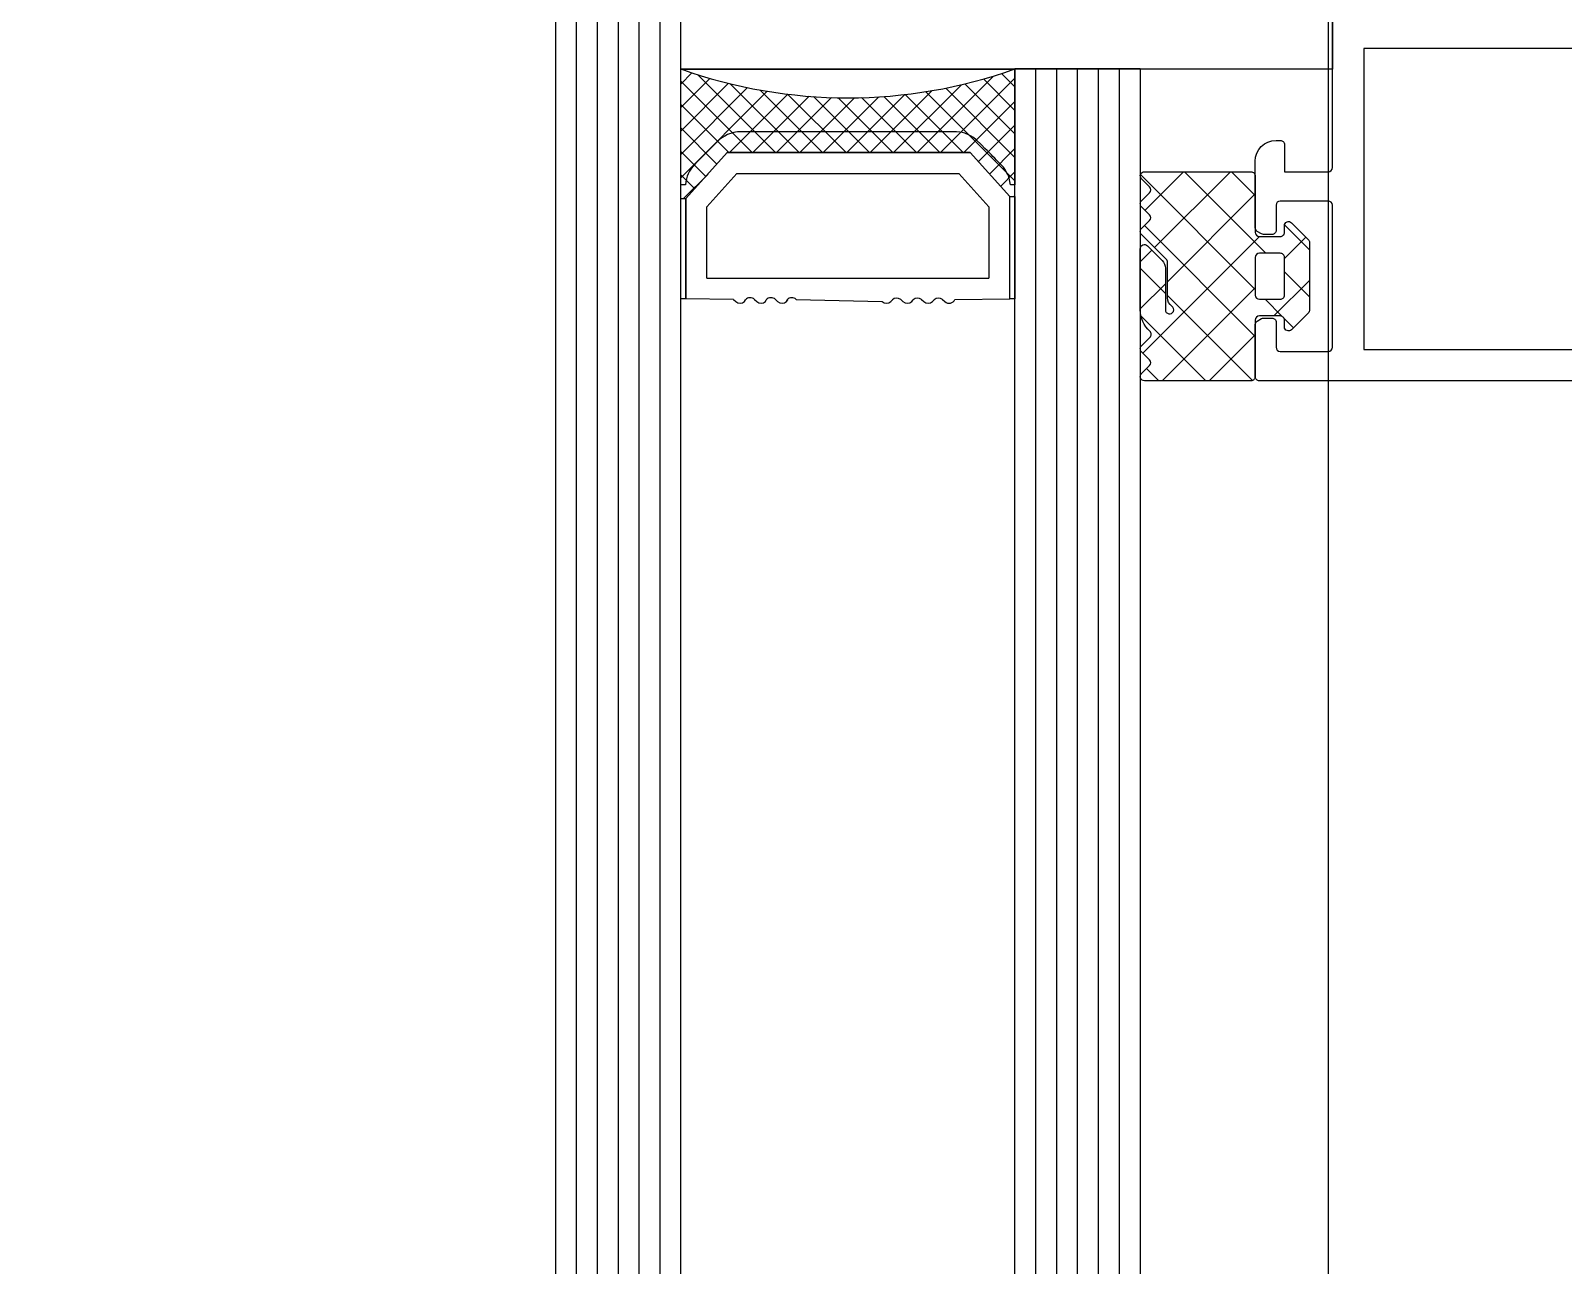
# Model space of a CAD drawing. Header units: inches. Extents: x 21 to 38546, y 13 to 15001.
# Drawn here: x 3020.55 to 3027.88, y 1844.25 to 1850.16 of the extents above; entities that cross this region are included whole.
import ezdxf

# ---------------------------------------------------------------- set-up
doc = ezdxf.new("R2010")
doc.units = ezdxf.units.IN
doc.header["$MEASUREMENT"] = 0
doc.set_wipeout_variables(frame=1)
for name, color, linetype, lineweight in [('Z_MİM_-KM-GLAZ', 8, 'Continuous', 25), ('Z_MİM_-KM-PAINT', 8, 'Continuous', 25), ('Z_MİM_-KM-PATTERN-00', 8, 'Continuous', 25), ('Z_MİM_-KM-PAVEMENT', 8, 'Continuous', 25), ('Z_MİM_-KM-STRS', 8, 'Continuous', 25), ('Z_MİM_-KM-WALL-PLASTER', 8, 'Continuous', 25), ('Z_MİM_Aksesuar', 8, 'Continuous', 25), ('Z_MİM_ALUMINIUM', 8, 'Continuous', 25), ('Z_MİM_fitiller_k', 8, 'Continuous', 25), ('Z_MİM_MYM_CAM', 8, 'Continuous', 25), ('Z_MİM_polistick', 8, 'Continuous', 25), ('Z_MİM_SILIKON-102', 8, 'Continuous', 25)]:
    doc.layers.add(name, color=color, linetype=linetype, lineweight=lineweight)

# ---------------------------------------------------------------- blocks, each defined once
blk = doc.blocks.new('TRETUVAR')
at = {"layer": 'Z_MİM_-KM-PATTERN-00'}
h = blk.add_hatch(dxfattribs=at)
h.set_pattern_fill('AR-B816', color=256, scale=0.3, angle=90)
h.set_pattern_definition([(90, (21322.77130909153, 490.0316560943374), (-60.96, 3.7e-15), []), (180, (21322.77130909153, 490.0316560943374), (-60.96, -60.96), [60.96, -60.96])])
h.paths.add_polyline_path([(22632.77169056126, 2700.032280015586), (19252.77154027122, 2700.032280015586), (19252.77154027122, 2750.032225665604), (19097.77169698004, 2750.032280015583), (19097.77168145146, 2610.032280015588), (22542.77169056112, 2610.032280015588), (22542.77169056112, 2080.129651826152), (22697.77169056127, 2080.129651826152), (22697.77169056127, 1460.129651826151), (22542.77169056112, 1460.129651826151), (22542.77169056112, 980.0316989327548), (21222.77130909154, 980.0316989327546), (21222.77130909154, 590.0316560943356), (20152.77217335889, 590.0316560943356), (20152.77217335889, 980.031698932755), (19012.77152781016, 980.031698932755), (19012.77470603974, 1635.03117946213), (18722.77148703119, 1635.03117946213), (18722.77180417994, 2610.032280015588), (18807.77168921575, 2610.032280015588), (18807.77168921575, 2750.032280015588), (18632.77183330595, 2750.032280015588), (18632.77145790545, 1545.031179462132), (18922.7742659759, 1545.031179462133), (18922.77108774632, 890.0316989327565), (19882.77217335889, 890.0316989327565), (19882.77217335889, 665.0171917296054), (20022.75057058745, 665.0334293441427), (20022.77046885415, 490.0316560943373), (21322.77130909153, 490.0316560943373), (21322.77130909153, 890.0316989327565), (22632.77169056126, 890.0316989327571), (22632.77169056126, 1220.129651826155), (22797.7716905614, 1220.129651826155), (22797.7716905614, 2180.129651826148), (22632.77169056126, 2180.129651826148)])
h.paths.add_polyline_path([(19082.77168921575, 2750.032280015588), (18822.77168921575, 2750.032280015588), (18822.77168921575, 2610.032280015588), (19082.77168921575, 2610.032280015588)], flags=16)
at = {"layer": 'Z_MİM_-KM-PAVEMENT'}
blk.add_lwpolyline([(22542.77169056112, 1460.129651826151), (22542.77169056112, 980.0316989327548), (21222.77130909154, 980.0316989327548), (21222.77130909154, 590.0316560943356), (20152.77217335889, 590.0316560943356), (20152.77217335889, 980.0316989327548), (19012.77152781016, 980.0316989327548), (19012.77470603974, 1635.03117946213), (18722.77148703119, 1635.03117946213), (18722.77180417994, 2610.032280015588), (22542.77169056112, 2610.032280015588), (22542.77169056112, 2080.129651826152), (22697.77169056127, 2080.129651826152), (22697.77169056127, 1460.129651826151)], close=True, dxfattribs=at)
blk = doc.blocks.new('asffgdf')
at = {"layer": 'Z_MİM_Aksesuar'}
h = blk.add_hatch(dxfattribs=at)
h.set_pattern_fill('ANSI37', color=256, scale=0.025, style=0)
h.set_pattern_definition([(44.99999999999999, (-116.1595364762397, 39.75021951863755), (0.0561266007566822, -0.0561266007566822), []), (315, (-116.1595364762397, 39.75021951863755), (-0.0561266007566822, -0.0561266007566822), [])])
edge = h.paths.add_edge_path()
edge.add_line((18216.22627703359, -551.9022897045026), (18216.83682177891, -551.9022897045026))
edge.add_line((18216.83682177891, -551.9022897045026), (18216.83682177891, -551.9272897045039))
edge.add_line((18216.83682177891, -551.9272897045005), (18216.62637774286, -552.1167743656652))
edge.add_line((18216.62637774286, -552.1167743656652), (18216.62637774286, -553.2790343236986))
edge.add_line((18216.62637774286, -553.2790343236768), (18216.84656264994, -553.4772897045034))
edge.add_line((18216.84656264994, -553.4772897044998), (18216.84656264994, -553.5022897045012))
edge.add_line((18216.84656264994, -553.5022897045012), (18216.22627703359, -553.5022897045012))
edge.add_arc((18213.97612494752, -552.7022897045018), 2.388134085523654, 340.4280965621239, 379.5719034378159)
at = {"layer": 'Z_MİM_fitiller_k'}
h = blk.add_hatch(dxfattribs=at)
h.set_pattern_fill('ANSI37', color=256, scale=0.05)
h.set_pattern_definition([(44.99999999999999, (-0.2263964921839943, 290.0073317481715), (-0.1122532015133643, 0.1122532015133643), []), (135, (-0.2263964921839943, 290.0073317481715), (-0.1122532015133643, -0.1122532015133643), [])])
edge = h.paths.add_edge_path()
edge.add_line((18216.7180134885, -551.2822895111415), (18216.7180134885, -550.7722895111319))
edge.add_arc((18216.7380134885, -550.7722895111355), 0.0200000000040745, 89.99999998957799, 179.999999989578, ccw=False)
edge.add_line((18216.73801348851, -550.7522895111351), (18217.0080134885, -550.7522895111351))
edge.add_arc((18217.0080134885, -550.7322895111362), 0.0199999999989586, 269.9999999895779, 359.9999999938119)
edge.add_line((18217.0280134885, -550.7322895111383), (18217.0280134885, -550.63228951114))
edge.add_arc((18217.0080134885, -550.63228951114), 0.0199999999967986, 0, 90.00000001042204)
edge.add_line((18217.0080134885, -550.6122895111432), (18216.97629775975, -550.6122895111432))
edge.add_arc((18216.97629775974, -550.592289511148), 0.019999999995207, 134.9999999894064, 270.00000001042207, ccw=False)
edge.add_line((18216.96215562413, -550.5781473755262), (18217.04215562412, -550.4981473755208))
edge.add_arc((18217.05629775974, -550.5122895111465), 0.0199999999988715, 89.9999999687339, 134.9999999889458, ccw=False)
edge.add_line((18217.05629775975, -550.4922895111478), (18217.37972921726, -550.4922895111478))
edge.add_arc((18217.37972921726, -550.512289511137), 0.0199999999892953, 44.9999999995394, 90.00000002084408, ccw=False)
edge.add_line((18217.39387135288, -550.4981473755208), (18217.47387135287, -550.5781473755262))
edge.add_arc((18217.45972921725, -550.5922895111504), 0.0199999999926816, -89.99999998957787, 45.000000022799384, ccw=False)
edge.add_line((18217.45972921726, -550.6122895111432), (18217.4280134885, -550.6122895111432))
edge.add_arc((18217.4280134885, -550.63228951114), 0.0199999999967986, 90, 180)
edge.add_line((18217.4080134885, -550.63228951114), (18217.4080134885, -550.7322895111383))
edge.add_arc((18217.4280134885, -550.7322895111362), 0.0200000000004366, 180.0000000061881, 270)
edge.add_line((18217.4280134885, -550.7522895111351), (18217.69801348851, -550.7522895111351))
edge.add_arc((18217.6980134885, -550.7722895111283), 0.0199999999931606, -1.0422013474453706e-08, 89.99999998957799, ccw=False)
edge.add_line((18217.7180134885, -550.7722895111319), (18217.7180134885, -551.2822895111415))
edge.add_arc((18217.6980134885, -551.2822895111436), 0.0199999999967986, -135.0000000043757, 6.188088264025282e-09, ccw=False)
edge.add_line((18217.68387135288, -551.2964316467653), (18217.64558708164, -551.2581473755083))
edge.add_arc((18217.63144494601, -551.2722895111348), 0.0200000000020871, 45.00000000552712, 134.9999999944729)
edge.add_line((18217.61730281039, -551.2581473755083), (18217.57901853913, -551.2964316467653))
edge.add_arc((18217.56487640351, -551.2822895111506), 0.0199999999910738, 224.9999999887155, 315.00000001128456, ccw=False)
edge.add_line((18217.55073426789, -551.2964316467653), (18217.51032274877, -551.2560201276458))
edge.add_arc((18217.49618061314, -551.2701622632597), 0.0199999999931639, 44.99999997996418, 137.6075789485896)
edge.add_arc((18217.37801348851, -551.1622895111409), 0.1399999999927485, 269.9999999970223, 317.6075789281243, ccw=False)
edge.add_line((18217.3780134885, -551.3022895111346), (18217.08629775975, -551.3022895111346))
edge.add_arc((18217.08629775974, -551.2822895111394), 0.019999999995207, 134.9999999894064, 270.00000001042207, ccw=False)
edge.add_line((18217.07215562413, -551.2681473755176), (18217.14336882756, -551.196934172079))
edge.add_arc((18217.17872416661, -551.2322895111278), 0.0499999999876929, 89.99999999166238, 135.0000000027636, ccw=False)
edge.add_line((18217.17872416662, -551.1822895111391), (18217.3780134885, -551.1822895111391))
edge.add_arc((18217.3780134885, -551.1622895111327), 0.020000000006462, 270, 505.1500954077346)
edge.add_arc((18217.32056786203, -551.1222895111268), 0.0500000000026847, 270.0000000083376, 325.1500954233587, ccw=False)
edge.add_line((18217.32056786204, -551.1722895111297), (18217.15085620098, -551.1722895111297))
edge.add_arc((18217.150856201, -551.1922895111157), 0.0199999999858847, 90.00000005211022, 135.0000000958034)
edge.add_line((18217.13671406536, -551.1781473755246), (18217.0184297941, -551.2964316467653))
edge.add_arc((18217.00428765847, -551.2822895111508), 0.0199999999909934, 224.9999999884852, 315.0000000115148, ccw=False)
edge.add_line((18216.99014552286, -551.2964316467653), (18216.95186125161, -551.2581473755083))
edge.add_arc((18216.93771911598, -551.2722895111348), 0.0200000000020871, 45.00000000552712, 134.9999999944729)
edge.add_line((18216.92357698036, -551.2581473755083), (18216.88529270911, -551.2964316467653))
edge.add_arc((18216.87115057349, -551.2822895111478), 0.019999999995656, 224.9999999871034, 315.00000001289663, ccw=False)
edge.add_line((18216.85700843787, -551.2964316467653), (18216.81872416663, -551.2581473755083))
edge.add_arc((18216.804582031, -551.2722895111367), 0.0200000000033733, 45.00000000921187, 134.9999999981576)
edge.add_line((18216.79043989538, -551.2581473755083), (18216.75215562413, -551.2964316467653))
edge.add_arc((18216.7380134885, -551.2822895111422), 0.0200000000022478, 179.9999999980459, 315.0000000087513, ccw=False)
edge = h.paths.add_edge_path(flags=16)
edge.add_line((18217.3280134885, -550.7322895111383), (18217.3280134885, -550.63228951114))
edge.add_arc((18217.3080134885, -550.63228951114), 0.0199999999967986, 0, 90.00000001042204)
edge.add_line((18217.3080134885, -550.6122895111432), (18217.1280134885, -550.6122895111432))
edge.add_arc((18217.1280134885, -550.63228951114), 0.0199999999967986, 89.99999998957794, 180)
edge.add_line((18217.1080134885, -550.63228951114), (18217.1080134885, -550.7322895111383))
edge.add_arc((18217.1280134885, -550.7322895111362), 0.0199999999967986, 180.0000000061881, 270.000000010422)
edge.add_line((18217.1280134885, -550.7522895111351), (18217.3080134885, -550.7522895111351))
edge.add_arc((18217.3080134885, -550.7322895111362), 0.0199999999989586, 269.9999999895779, 359.9999999938119)
for p, q in [((18217.7180134885, -550.4022898394971), (18222.49473819588, -550.4022898394971)), ((18217.32656264994, -553.4772897044998), (18216.84656264994, -553.4772897044998)), ((18217.32656264994, -553.4772897044998), (18216.84656264994, -553.4772897044998))]:
    blk.add_line(p, q)
at = {"linetype": 'Continuous'}
for p, q in [((18216.83682177891, -551.9272897045005), (18216.62637774286, -552.1167743656652)), ((18216.83682177891, -551.9272897045005), (18216.62637774286, -552.1167743656652)), ((18217.32651503842, -551.9272897045005), (18216.83682177891, -551.9272897045005)), ((18217.32651503842, -551.9272897045005), (18216.83682177891, -551.9272897045005)), ((18216.72637774287, -552.1714659576892), (18216.88512264648, -552.0271524089505)), ((18216.72637774287, -552.1714659576892), (18216.88512264648, -552.0271524089505)), ((18216.88512264648, -552.0271524089505), (18217.22764364359, -552.0271524089505)), ((18216.88512264648, -552.0271524089505), (18217.22764364359, -552.0271524089505)), ((18217.22764364359, -553.3774270000533), (18217.22764364359, -552.0271524089505)), ((18217.22764364359, -553.3774270000533), (18217.22764364359, -552.0271524089505)), ((18216.72637774287, -553.2331070208559), (18216.72637774287, -552.1714659576892)), ((18216.72637774287, -553.2331070208559), (18216.72637774287, -552.1714659576892)), ((18217.32872863966, -552.2491714947748), (18217.33920022746, -552.2381521095622)), ((18217.32872863966, -552.2491714947748), (18217.33920022746, -552.2381521095622)), ((18217.32872863966, -552.2491714947748), (18217.33920022746, -552.2381521095622)), ((18217.32872863966, -552.2491714947748), (18217.33920022746, -552.2381521095622)), ((18217.32872863966, -552.3491714947733), (18217.33920022746, -552.3381521095646)), ((18217.32872863966, -552.3491714947733), (18217.33920022746, -552.3381521095646)), ((18217.33865289802, -552.2962378041003), (18217.33122472984, -552.2888190040023)), ((18217.33865289802, -552.2962378041003), (18217.33122472984, -552.2888190040023)), ((18217.33865289802, -552.3962378040987), (18217.33122472984, -552.3888190040008)), ((18217.33865289802, -552.3962378040987), (18217.33122472984, -552.3888190040008)), ((18217.32872863966, -552.4491714947756), (18217.33920022746, -552.4381521095631)), ((18217.32872863966, -552.4491714947756), (18217.33920022746, -552.4381521095631)), ((18217.33865289802, -552.4962378041012), (18217.33122472984, -552.488819004003)), ((18217.33865289802, -552.4962378041012), (18217.33122472984, -552.488819004003)), ((18217.32872863966, -552.9491714947757), (18217.33920022746, -552.5381521095653)), ((18217.32872863966, -552.9491714947757), (18217.33920022746, -552.5381521095653)), ((18217.33865289802, -552.9962378041012), (18217.33058673264, -552.9923186763546)), ((18217.33865289802, -552.9962378041012), (18217.33058673264, -552.9923186763546)), ((18217.33865289802, -552.9962378041012), (18217.33122472984, -552.988819004003)), ((18217.33865289802, -552.9962378041012), (18217.33122472984, -552.988819004003)), ((18217.32872863966, -553.0491714947741), (18217.33920022746, -553.0381521095653)), ((18217.32872863966, -553.0491714947741), (18217.33920022746, -553.0381521095653)), ((18217.33865289802, -553.0962378040997), (18217.33058673264, -553.0923186763531)), ((18217.33865289802, -553.0962378040997), (18217.33058673264, -553.0923186763531)), ((18217.32872863966, -553.1491714947726), (18217.33920022746, -553.1381521095636)), ((18217.32872863966, -553.1491714947726), (18217.33920022746, -553.1381521095636)), ((18216.88516407644, -553.3774270000533), (18216.72637774287, -553.2331070208559)), ((18216.88516407644, -553.3774270000533), (18216.72637774287, -553.2331070208559)), ((18217.32872863966, -553.2491714947748), (18217.33920022746, -553.2381521095624)), ((18217.32872863966, -553.2491714947748), (18217.33920022746, -553.2381521095624)), ((18217.33865289802, -553.1962378041018), (18217.33058673264, -553.1923186763552)), ((18217.33865289802, -553.1962378041018), (18217.33058673264, -553.1923186763552)), ((18217.32872863966, -553.2491714947748), (18217.32656264994, -553.4772897044998)), ((18217.32872863966, -553.2491714947748), (18217.32656264994, -553.4772897044998)), ((18217.22764364359, -553.3774270000533), (18216.88516407644, -553.3774270000533)), ((18217.22764364359, -553.3774270000533), (18216.88516407644, -553.3774270000533))]:
    blk.add_line(p, q, dxfattribs=at)
blk.add_lwpolyline([(18216.62637774286, -553.2790343236768), (18216.62637774286, -552.1167743656652), (18216.62637774286, -553.2790343236768), (18216.84656264994, -553.4772897044998)], close=True, dxfattribs=at)
blk.add_lwpolyline([(18216.62637774286, -553.2790343236768), (18216.62637774286, -552.1167743656652), (18216.62637774286, -553.2790343236768), (18216.84656264994, -553.4772897044998)], close=True, dxfattribs=at)
for centre, radius, start, end in [((18217.31744197728, -552.217475508932), 0.0300157169666298, 316.4601332905825, 68.45407340708117), ((18217.31744197728, -552.217475508932), 0.0300157169682423, 316.4601332905825, 68.45407340708117), ((18217.31744197728, -552.217475508932), 0.0300157169666298, 316.4601332905825, 68.45407340708117), ((18217.31744197728, -552.217475508932), 0.0300157169682423, 316.4601332905825, 68.45407340708117), ((18217.35243565058, -552.2675812991904), 0.0300157169665977, 142.1686851396598, 225.0361522845499), ((18217.35243565058, -552.2675812991904), 0.0300157169665977, 142.1686851396598, 225.0361522845499), ((18217.35243565058, -552.3675812991927), 0.0300157169666159, 142.1686851396598, 225.0361522845499), ((18217.35243565058, -552.3675812991927), 0.0300157169666159, 142.1686851396598, 225.0361522845499), ((18217.31744197728, -552.3174755089342), 0.0300157169666459, 316.4601332905825, 45.03615228454989), ((18217.31744197728, -552.3174755089342), 0.0300157169666459, 316.4601332905825, 45.03615228454989), ((18217.31744197728, -552.4174755089327), 0.0300157169666153, 316.4601332905825, 45.03615228454989), ((18217.31744197728, -552.4174755089327), 0.0300157169666153, 316.4601332905825, 45.03615228454989), ((18217.35243565058, -552.4675812991911), 0.0300157169665979, 142.1686851396598, 225.0361522845499), ((18217.35243565058, -552.4675812991911), 0.0300157169665979, 142.1686851396598, 225.0361522845499), ((18217.31744197728, -552.5174755089348), 0.0300157169666309, 316.4601332905825, 45.03615228454989), ((18217.31744197728, -552.5174755089348), 0.0300157169666309, 316.4601332905825, 45.03615228454989), ((18217.35048688987, -552.969848095406), 0.0300157169665823, 136.4601332905824, 228.4715977697126), ((18217.35048688987, -552.969848095406), 0.0300157169665823, 136.4601332905824, 228.4715977697126), ((18217.31744197728, -553.0174755089348), 0.0300157169666144, 316.4601332905825, 45.03615228454989), ((18217.31744197728, -553.0174755089348), 0.0300157169666144, 316.4601332905825, 45.03615228454989), ((18217.35048688987, -553.0698480954043), 0.0300157169665823, 136.4601332905824, 228.4715977697126), ((18217.35048688987, -553.0698480954043), 0.0300157169665823, 136.4601332905824, 228.4715977697126), ((18217.35048688987, -553.0698480954043), 0.0300157169665823, 136.4601332905824, 228.4715977697126), ((18217.35048688987, -553.0698480954043), 0.0300157169665823, 136.4601332905824, 228.4715977697126), ((18217.35048688987, -553.169848095403), 0.0300157169665716, 136.4601332905824, 228.4715977697126), ((18217.35048688987, -553.169848095403), 0.0300157169665716, 136.4601332905824, 228.4715977697126), ((18217.31744197728, -553.1174755089335), 0.0300157169666309, 316.4601332905825, 45.03615228454989), ((18217.31744197728, -553.1174755089335), 0.0300157169666309, 316.4601332905825, 45.03615228454989), ((18217.31744197728, -553.217475508932), 0.0300157169666301, 316.4601332905825, 45.03615228454989), ((18217.31744197728, -553.217475508932), 0.0300157169666301, 316.4601332905825, 45.03615228454989)]:
    blk.add_arc(centre, radius, start, end, dxfattribs=at)
at = {"layer": 'Z_MİM_Aksesuar'}
blk.add_line((18216.22627703359, -551.3022897045003), (18216.22627703359, -551.9022897045026), dxfattribs=at)
blk.add_line((18216.22627703359, -551.3022897045003), (18216.22627703359, -551.9022897045026), dxfattribs=at)
blk.add_line((18216.22627703359, -551.3022897045003), (18216.22627703359, -551.9022897045026), dxfattribs=at)
blk.add_line((18216.22627703359, -551.3022897045003), (18216.22627703359, -551.9022897045026), dxfattribs=at)
at = {"layer": 'Z_MİM_Aksesuar', "linetype": 'Continuous'}
blk.add_line((18217.3284651564, -552.1895571854322), (18217.32656264994, -551.9272832740673), dxfattribs=at)
at = {"layer": 'Z_MİM_ALUMINIUM'}
blk.add_lwpolyline([(18217.7180134885, -546.5105737785444), (18217.7180134885, -550.7322895196368, -0.4142138697318785), (18217.69801349701, -550.7522895111351), (18217.44956049578, -550.7522895111351, -0.2679487295710518), (18217.43224002354, -550.7422895153861), (18217.42069299548, -550.7222895238657, -0.1316529840489929), (18217.41801352277, -550.7122894815503), (18217.41801352277, -550.6722894985353, -0.4142142662034785), (18217.43801351428, -550.6522895070368), (18217.55801350989, -550.6522895070368, 0.4142134301546276), (18217.5780135014, -550.6322895155419), (18217.5780135014, -550.4022895200753, 0.4142132978215474), (18217.55801350989, -550.3822894820141), (18216.87801351928, -550.3822894820141, 0.4142131229093458), (18216.85801350449, -550.4022895200753), (18216.85801350449, -550.6322895155419, 0.4142132552230792), (18216.87801351928, -550.6522895070368), (18216.99801351488, -550.6522895070368, -0.4142136179578201), (18217.01801350639, -550.6722894985353), (18217.01801350639, -550.7122894815503, -0.1316526604501915), (18217.0153340104, -550.7222895238657), (18217.00378700562, -550.7422895153861, -0.2679483933688735), (18216.9864665101, -550.7522895111351), (18216.66801351532, -550.7522895111351, -0.4142135329560503), (18216.56801351123, -550.6522895070368), (18216.56801351124, -550.6322895155419, -0.4142145381919546), (18216.58801350274, -550.6122895240215), (18216.7180135452, -550.612289588119), (18216.71801351737, -550.4022895200753, 0.4142128396443516), (18216.69801350259, -550.3822894820141), (18215.57791038535, -550.3822894820141, 0.4142130229368232)], format="xyb", dxfattribs=at)
blk.add_lwpolyline([(18217.56801154058, -550.2322894885795), (18217.56801154058, -547.4472894698038), (18217.4380115566, -547.4472894944367, -0.6681791934847399), (18217.42386942155, -547.4131473678965), (18217.56215369148, -547.2748630979688, 0.1989121097154206), (18217.56801154795, -547.260720962927), (18217.56801154058, -546.5522895931854), (18216.71801158752, -546.5522895931854), (18216.71801155968, -547.3472895136211, -0.4142135075761042), (18216.61801155559, -547.4472894944367), (18216.12801154204, -547.4472894698038), (18216.12801154204, -550.2322894885795)], format="xyb", close=True, dxfattribs=at)
for points in [[(18216.83682177891, -551.9272897045005), (18216.83682177891, -551.9022897045026), (18217.32651503842, -551.9022897045026), (18217.32651503842, -551.9272897045005)], [(18216.83682177891, -551.9272897045005), (18216.83682177891, -551.9022897045026), (18217.32651503842, -551.9022897045026), (18217.32651503842, -551.9272897045005)], [(18217.32656264994, -553.4772897044998), (18217.32656264994, -553.5022897045012), (18216.84656264994, -553.5022897045012), (18216.84656264994, -553.4772897044998)], [(18217.32656264994, -553.4772897044998), (18217.32656264994, -553.5022897045012), (18216.84656264994, -553.5022897045012), (18216.84656264994, -553.4772897044998)]]:
    blk.add_lwpolyline(points, close=True, dxfattribs=at)
at = {"layer": 'Z_MİM_fitiller_k', "linetype": 'Continuous', "flags": 128}
for points in [[(18216.7180134885, -551.2822895111415), (18216.7180134885, -550.7722895111319, -0.4142135624249768), (18216.73801348851, -550.7522895111351), (18217.0080134885, -550.7522895111351, 0.4142135623630774), (18217.0280134885, -550.7322895111383), (18217.0280134885, -550.63228951114, 0.4142135624249768), (18217.0080134885, -550.6122895111432), (18216.97629775975, -550.6122895111432, -0.668178637984929), (18216.96215562413, -550.5781473755262), (18217.04215562412, -550.4981473755208, -0.1989123674723795), (18217.05629775975, -550.4922895111478), (18217.37972921726, -550.4922895111478, -0.1989123674785684), (18217.39387135288, -550.4981473755208), (18217.47387135287, -550.5781473755262, -0.6681786379882652), (18217.45972921726, -550.6122895111432), (18217.4280134885, -550.6122895111432, 0.4142135624262111), (18217.4080134885, -550.63228951114), (18217.4080134885, -550.7322895111383, 0.4142135623622736), (18217.4280134885, -550.7522895111351), (18217.69801348851, -550.7522895111351, -0.4142135624249768), (18217.7180134885, -550.7722895111319), (18217.7180134885, -551.2822895111415, -0.6681786379719167), (18217.68387135288, -551.2964316467653), (18217.64558708164, -551.2581473755083, 0.4142135623164757), (18217.61730281039, -551.2581473755083), (18217.57901853913, -551.2964316467653, -0.4142135624874674), (18217.55073426789, -551.2964316467653), (18217.51032274877, -551.2560201276458, 0.4276070772782811), (18217.48140972257, -551.2566781692542, -0.2107675906908518), (18217.3780134885, -551.3022895111346), (18217.08629775975, -551.3022895111346, -0.6681786379825719), (18217.07215562413, -551.2681473755176), (18217.14336882756, -551.196934172079, -0.1989123674279297), (18217.17872416662, -551.1822895111391), (18217.3780134885, -551.1822895111391, 1.650385117514171), (18217.36160045237, -551.150860939698, -0.2453926839278232), (18217.32056786204, -551.1722895111297), (18217.15085620098, -551.1722895111297, 0.1989123675848598), (18217.13671406536, -551.1781473755246), (18217.0184297941, -551.2964316467653, -0.4142135624912818), (18216.99014552286, -551.2964316467653), (18216.95186125161, -551.2581473755083, 0.4142135623168086), (18216.92357698036, -551.2581473755083), (18216.88529270911, -551.2964316467653, -0.4142135625041103), (18216.85700843787, -551.2964316467653), (18216.81872416663, -551.2581473755083, 0.4142135623164757), (18216.79043989538, -551.2581473755083), (18216.75215562413, -551.2964316467653, -0.6681786379731502)], [(18217.3280134885, -550.7322895111383), (18217.3280134885, -550.63228951114, 0.4142135624249768), (18217.3080134885, -550.6122895111432), (18217.1280134885, -550.6122895111432, 0.4142135624262111), (18217.1080134885, -550.63228951114), (18217.1080134885, -550.7322895111383, 0.4142135623622736), (18217.1280134885, -550.7522895111351), (18217.3080134885, -550.7522895111351, 0.4142135623630774)]]:
    blk.add_lwpolyline(points, format="xyb", close=True, dxfattribs=at)
at = {"layer": 'Z_MİM_MYM_CAM'}
for p, q in [((18216.22627703131, -551.3022897045003), (18222.49473819588, -551.3022897045003)), ((18216.22627703131, -551.3022911839064), (18222.49473819588, -551.3022911839064)), ((18222.49473819588, -551.4022911839083), (18216.22627703131, -551.4022911839083)), ((18222.49473819588, -551.5022911839071), (18216.22627703131, -551.5022911839071)), ((18222.49473819588, -551.6022911839057), (18216.22627703131, -551.6022911839057)), ((18222.49473819588, -551.7022911839077), (18216.22627703131, -551.7022911839077)), ((18222.49473819588, -551.8022911839064), (18216.22627703131, -551.8022911839064)), ((18222.49473819588, -551.9022911839083), (18216.22627703131, -551.9022911839083)), ((18222.49473819588, -553.5022897045012), (18212.81699943709, -553.5022897045012)), ((18222.49473819588, -553.5022897045012), (18212.81699943709, -553.5022897045012)), ((18222.49473819588, -553.5022911839071), (18212.81699943709, -553.5022911839071)), ((18212.81699943709, -553.6022911839054), (18222.49473819588, -553.6022911839054)), ((18212.81699943709, -553.7022911839077), (18222.49473819588, -553.7022911839077)), ((18212.81699943709, -553.8022911839062), (18222.49473819588, -553.8022911839062)), ((18212.81699943709, -553.9022911839086), (18222.49473819588, -553.9022911839086)), ((18212.81699943709, -554.0022911839071), (18222.49473819588, -554.0022911839071)), ((18212.81699943709, -554.1022897044999), (18222.49473819588, -554.1022897044999)), ((18212.81699943709, -554.1022897044999), (18222.49473819588, -554.1022897044999))]:
    blk.add_line(p, q, dxfattribs=at)
for points in [[(18216.22627703131, -551.3022897045003), (18222.49473819588, -551.3022897045003)], [(18216.22627703131, -551.3022897045003), (18222.49473819588, -551.3022897045003)], [(18216.22627703131, -551.9022897045026), (18216.22627703131, -551.3022897045003), (18222.49473819588, -551.3022897045003)], [(18222.49473819588, -551.9022897045026), (18216.22627703131, -551.9022897045026)]]:
    blk.add_lwpolyline(points, dxfattribs=at)
blk.add_arc((18213.97612494752, -552.7022897045018), 2.388134085523677, 340.4280965625162, 19.57190343748376, dxfattribs=at)
blk.add_arc((18213.97612494752, -552.7022897045018), 2.388134085523677, 340.4280965625162, 19.57190343748376, dxfattribs=at)
at = {"layer": 'Z_MİM_polistick'}
blk.add_lwpolyline([(18216.22664049685, -553.5022897045012), (18215.72664049686, -553.5022897045012), (18215.72664049689, -550.3822894820141), (18216.22664049689, -550.3822894820141)], close=True, dxfattribs=at)
at = {"layer": 'Z_MİM_SILIKON-102'}
blk.add_lwpolyline([(18216.22664049688, -551.9022897045026), (18216.77983932612, -551.9022897045026), (18216.77983932612, -551.9235794976223), (18216.76481270756, -551.9262926974), (18216.75663527377, -551.9279975311031), (18216.74938528696, -551.9299040599137), (18216.73764750349, -551.933821270067), (18216.73186656554, -551.9361494592733), (18216.72287986494, -551.9403308862231), (18216.71638903695, -551.9438083978486), (18216.7048874262, -551.9510227129205), (18216.69642766495, -551.9573087078417), (18216.68792091407, -551.9646213936023), (18216.68125953558, -551.9711219923912), (18216.67372684522, -551.9786547297947), (18216.66179207858, -551.990589570941), (18216.6536161638, -551.9987655367579), (18216.64481977355, -552.0075619819208), (18216.63784834129, -552.0145334577057), (18216.61688964833, -552.035492281487), (18216.6063200292, -552.0460619666038), (18216.58960997394, -552.0627721261801), (18216.56515104696, -552.0876208311049), (18216.55428143324, -552.1014123236628), (18216.54718018394, -552.1125660875942), (18216.54076960402, -552.1249254726235), (18216.53400629384, -552.1422511632438), (18216.53065482827, -552.1543424836957), (18216.52830732324, -552.1666313642302), (18216.52678092973, -552.1825491357478), (18216.52663932012, -552.1972750970991), (18216.52664321578, -553.2195901410553), (18216.52737341795, -553.2299288005916), (18216.52858077348, -553.2392568098978), (18216.53025964212, -553.2480504613479), (18216.53263111362, -553.2573691241806), (18216.53664872005, -553.2694084516617), (18216.5402676188, -553.2781074854677), (18216.54708468403, -553.2914040440111), (18216.55398290392, -553.3022912304724), (18216.55967047759, -553.3099625975474), (18216.56593229868, -553.3173852130196), (18216.57399201754, -553.3257451671991), (18216.67925600924, -553.431009566167), (18216.6917736374, -553.442962431872), (18216.70156210782, -553.450750261952), (18216.71463720057, -553.4593206035308), (18216.72772389288, -553.4661485286298), (18216.73987476673, -553.4711406863635), (18216.75203467915, -553.47497400219), (18216.76684123857, -553.478203796559), (18216.77983932018, -553.4799824884751), (18216.77983932018, -553.5022897045012), (18216.22664049688, -553.5022897045012)], close=True, dxfattribs=at)
blk = doc.blocks.new('-KM-AL2 210_900')
blk.add_wipeout([(1434.2586858923214, 1419.9984443482087), (1434.258685892317, 1217.755859651912), (1415.603686079591, 1217.755859651912), (1415.6036860795912, 1421.9728942789698), (1434.2733305532627, 1422.1837996872691)])
at = {"layer": 'Z_MİM_ALUMINIUM', "elevation": 0.0016274945012187}
blk.add_lwpolyline([(1419.273330553275, 1412.768421322467), (1419.273330553153, 1227.306238769979)], dxfattribs=at)
at = {"rotation": 270}
blk.add_blockref('asffgdf', (1969.675621107796, 19624.15069696822), dxfattribs=at)

msp = doc.modelspace()

# ---------------------------------------------------------------- linework, layer by layer
at = {"layer": 'Z_MİM_-KM-PAINT'}
msp.add_lwpolyline([(4657.257084179852, 1293.057684618013), (4657.257084179852, 966.5831009268966), (3316.257558632826, 966.5831009268821), (3316.257558632826, 1621.583180951138), (3026.258088518117, 1621.583394335766), (3026.258088518117, 2597.584265079445), (6847.258095074628, 2597.584265079445), (6847.258095074628, 966.5831087493367), (5326.25701265428, 966.5831087493367), (5326.25701265428, 1293.057684618013)], dxfattribs=at)
at = {"layer": 'Z_MİM_-KM-WALL-PLASTER'}
msp.add_lwpolyline([(4656.757084179854, 1293.057684618013), (4656.757084179854, 967.0831009268963), (3316.757558632825, 967.083100926882), (3316.757558632825, 1622.083180583236), (3026.758088518117, 1622.08339396785), (3026.758088518117, 2597.084265079445), (6846.758095074628, 2597.084265079445), (6846.758095074628, 967.0831087493366), (5326.75701265428, 967.0831087493366), (5326.75701265428, 1293.057684618013)], dxfattribs=at)

# ---------------------------------------------------------------- block references
at = {"layer": 'Z_MİM_-KM-STRS'}
msp.add_blockref('TRETUVAR', (-15696.01404252147, -12.94855516745), dxfattribs=at)

# ---------------------------------------------------------------- next in the draw order: block references
at = {"layer": 'Z_MİM_-KM-GLAZ'}
msp.add_blockref('-KM-AL2 210_900', (1607.484247835012, 442.0508703468454), dxfattribs=at)

doc.saveas('drawing.dxf')
